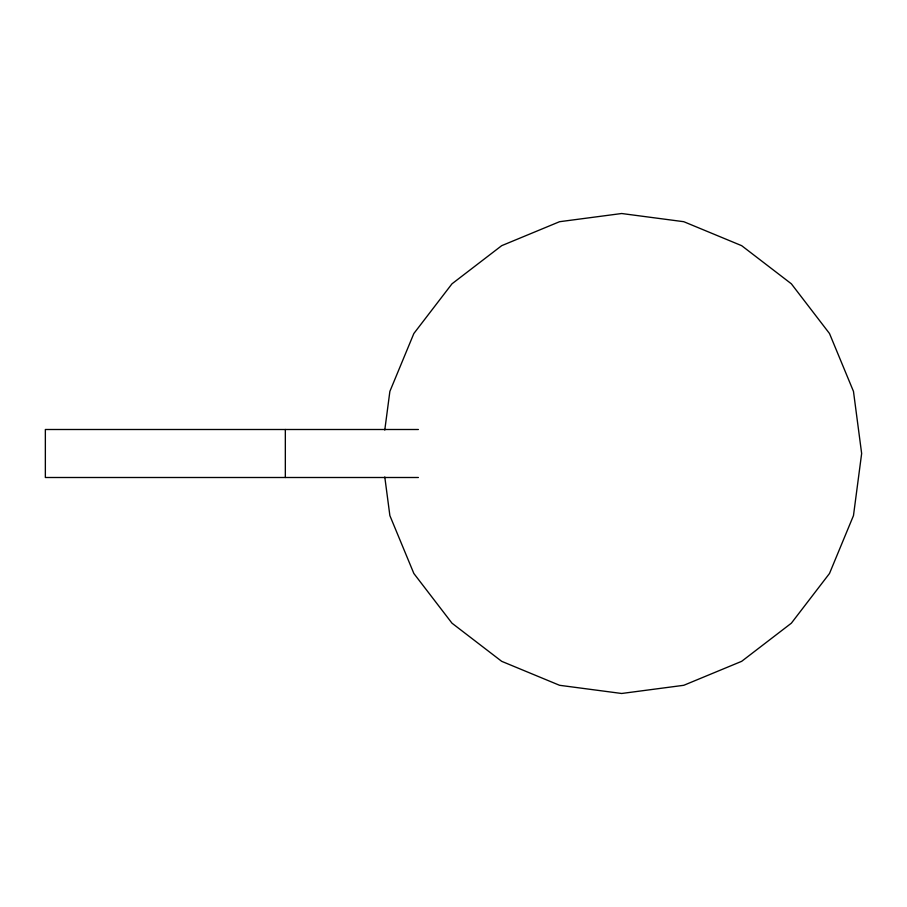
<?xml version="1.0" encoding="UTF-8"?>
<svg xmlns="http://www.w3.org/2000/svg" width="907" height="907" viewBox="0 0 907 907"><rect width="100%" height="100%" fill="white"/><g stroke="black" fill="none" stroke-linecap="round" stroke-linejoin="round"><path stroke-width="1.36" d="M384.783 430.031L389.874 391.393L413.853 333.515L451.992 283.812L501.684 245.672L559.562 221.705L621.669 213.519L683.787 221.705L741.665 245.672L791.358 283.812L829.497 333.515L853.476 391.393L861.65 453.5L853.476 515.607L829.497 573.485L791.358 623.188L741.665 661.328L683.787 685.295L621.669 693.481L559.562 685.295L501.684 661.328L451.992 623.188L413.853 573.485L389.874 515.607L384.783 476.969M418.388 429.499L45.35 429.499L45.35 477.501L418.388 477.501M285.331 429.499L285.331 477.501"/></g></svg>
